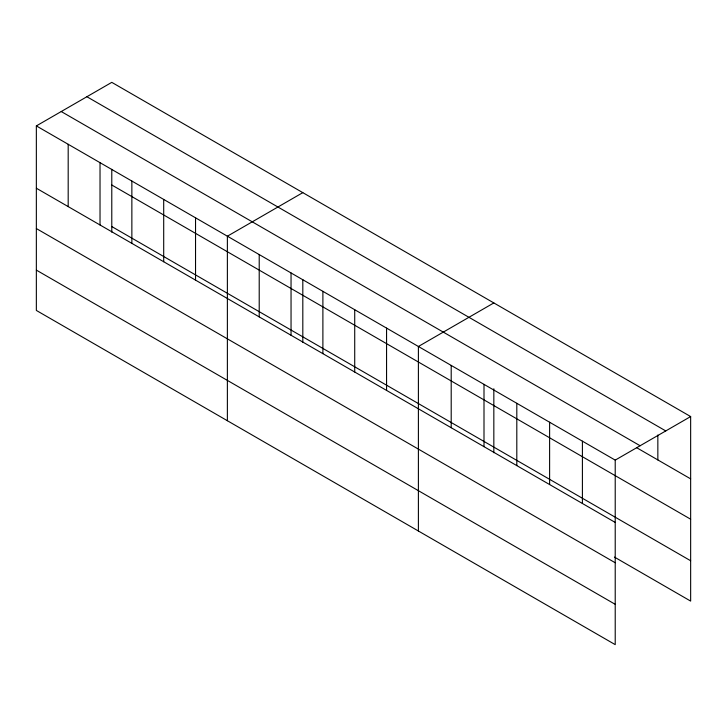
<?xml version="1.0" encoding="UTF-8"?>
<svg xmlns="http://www.w3.org/2000/svg" width="727" height="727" viewBox="0 0 727 727"><rect width="100%" height="100%" fill="white"/><g stroke="black" fill="none" stroke-linecap="round" stroke-linejoin="round"><path stroke-width="1.09" d="M111.785 232.158L111.785 169.318M302.814 279.604L302.814 342.444M493.833 388.772L493.833 452.73M615.215 562.753L615.215 460.118L36.35 125.907L36.35 310.438L615.215 644.64L615.215 562.753L36.35 228.551M614.433 557.082L690.65 601.093L690.65 416.562L111.785 82.36L36.35 125.907M302.814 192.646L227.378 236.202L227.378 420.724M493.833 302.932L418.398 346.488L418.398 531.01M615.215 460.118L690.65 416.562M86.895 96.727L665.759 430.929M61.241 111.54L640.105 445.742M636.625 447.678L690.65 478.866M111.785 185.003L690.65 519.205M111.785 226.551L690.65 560.753M36.35 188.22L615.215 522.422M36.35 270.108L615.215 604.31M657.844 435.01L657.844 459.927M582.409 441.18L582.409 503.484M549.612 422.242L549.612 484.546M516.806 403.303L516.806 465.607M484 384.365L484 446.669M451.203 365.427L451.203 427.73M386.564 328.104L386.564 390.417M354.721 309.72L354.721 372.033M322.888 291.345L322.888 353.649M291.045 272.961L291.045 335.265M259.212 254.577L259.212 316.89M195.536 217.818L195.536 280.122M163.702 199.434L163.702 261.747M131.86 181.05L131.86 243.363M100.026 162.675L100.026 224.979M68.184 144.291L68.184 206.604"/></g></svg>
